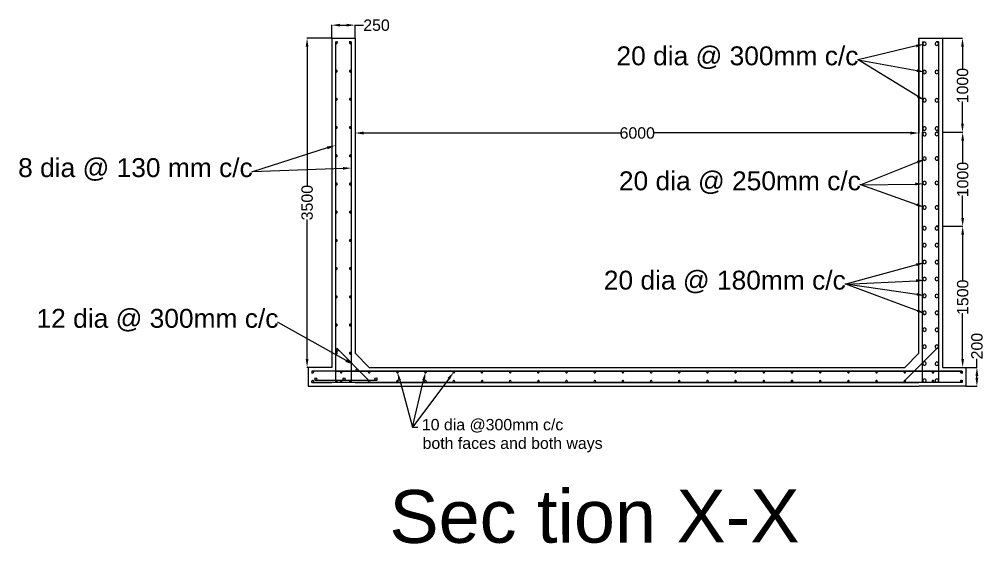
# Model space of a CAD drawing. Header units: millimetres. Extents: x 6167.2 to 6177, y 2985.6 to 2997.5.
# Drawn here: x 6167.23 to 6176.49, y 2992.49 to 2997.52 of the extents above; entities that cross this region are included whole.
import ezdxf

# ---------------------------------------------------------------- set-up
doc = ezdxf.new("R2010")
doc.units = ezdxf.units.MM
for name, color, linetype in [('PDF_Geometry', 7, 'Continuous'), ('PDF_Solid Fills', 7, 'Continuous'), ('PDF_Text', 7, 'Continuous')]:
    doc.layers.add(name, color=color, linetype=linetype)
doc.styles.add('PDF F1', font='arial.ttf')

msp = doc.modelspace()

# ---------------------------------------------------------------- linework, layer by layer
at = {"layer": 'PDF_Geometry', "lineweight": 25}
for points in [[(6170.2369, 2997.34), (6170.2369, 2997.4667)], [(6170.3169, 2997.465), (6170.3802, 2997.465)], [(6170.4619, 2997.34), (6170.4619, 2997.4667)], [(6170.4619, 2997.465), (6170.5436, 2997.465)], [(6170.2352, 2997.34), (6169.9986, 2997.34)], [(6170.2369, 2997.34), (6170.2369, 2994.18), (6170.0102, 2994.18)], [(6170.2369, 2997.34), (6170.4619, 2997.34), (6170.4619, 2994.315), (6170.5969, 2994.18)], [(6170.2719, 2997.3033), (6170.2719, 2994.035)], [(6170.2719, 2997.3033), (6170.2952, 2997.3033)], [(6170.4252, 2997.3033), (6170.4036, 2997.3033)], [(6170.4252, 2997.3033), (6170.4252, 2994.035)], [(6170.4619, 2997.34), (6170.4619, 2996.4283)], [(6175.8802, 2996.4367), (6175.8802, 2997.34), (6176.1052, 2997.34), (6176.1052, 2994.18), (6176.3319, 2994.18), (6176.3319, 2993.9983), (6175.8802, 2993.9983)], [(6175.8802, 2997.34), (6175.8802, 2996.4283)], [(6175.9152, 2997.3033), (6175.9386, 2997.3033)], [(6175.9152, 2997.3033), (6175.9152, 2996.4367)], [(6176.0686, 2997.3033), (6176.0469, 2997.3033)], [(6176.0686, 2997.3033), (6176.0686, 2996.4367), (6176.0686, 2995.535), (6176.0686, 2994.035)], [(6176.1052, 2997.34), (6176.1052, 2996.4367), (6176.1052, 2995.535), (6176.1052, 2994.18)], [(6176.1052, 2997.34), (6176.3002, 2997.34)], [(6170.0002, 2997.2583), (6170.0002, 2995.9217)], [(6175.8536, 2997.265), (6175.2969, 2997.1317), (6175.8602, 2997.0283)], [(6176.2986, 2997.2583), (6176.2986, 2997.045)], [(6175.8669, 2996.7833), (6175.2969, 2997.1317), (6175.2902, 2997.1317)], [(6176.2986, 2996.5183), (6176.2986, 2996.7317)], [(6170.5436, 2996.43), (6173.0086, 2996.43)], [(6175.7986, 2996.43), (6173.3336, 2996.43)], [(6175.8802, 2994.315), (6175.8802, 2995.535), (6175.8802, 2996.4367)], [(6175.9152, 2994.035), (6175.9152, 2995.535), (6175.9152, 2996.4367)], [(6176.0686, 2996.4367), (6176.0469, 2996.4367)], [(6176.1052, 2996.4367), (6176.3002, 2996.4367)], [(6176.1052, 2996.4367), (6176.3019, 2996.4367)], [(6176.3002, 2996.3567), (6176.3002, 2996.1433)], [(6170.1936, 2996.2867), (6169.4769, 2996.0583), (6169.4702, 2996.0583)], [(6170.3469, 2996.09), (6169.4769, 2996.0583)], [(6175.8652, 2996.15), (6175.3202, 2995.9317), (6175.8452, 2995.94)], [(6175.8586, 2995.7417), (6175.3202, 2995.9317), (6175.3136, 2995.9317)], [(6176.3002, 2995.615), (6176.3002, 2995.8283)], [(6170.0002, 2994.2617), (6170.0002, 2995.5983)], [(6176.0686, 2995.535), (6176.0469, 2995.535)], [(6176.1052, 2995.535), (6176.3019, 2995.535)], [(6176.1052, 2995.535), (6176.3019, 2995.535)], [(6176.3002, 2995.4533), (6176.3002, 2995.0133)], [(6175.8552, 2995.165), (6175.1769, 2994.9783), (6175.8519, 2995.0117)], [(6175.8652, 2994.7233), (6175.1769, 2994.9783), (6175.1686, 2994.9783)], [(6175.8586, 2994.88), (6175.1769, 2994.9783)], [(6176.3002, 2994.2617), (6176.3002, 2994.7)], [(6170.3752, 2994.2467), (6169.7236, 2994.6117), (6169.7169, 2994.6117)], [(6170.2869, 2994.3633), (6170.5919, 2994.0583)], [(6175.7436, 2994.18), (6175.8802, 2994.315)], [(6175.7452, 2994.0533), (6176.0686, 2994.3767)], [(6176.4369, 2994.18), (6176.4369, 2994.2617)], [(6170.2352, 2994.18), (6169.9986, 2994.18)], [(6170.0102, 2994.18), (6170.0102, 2993.9983), (6170.2369, 2993.9983)], [(6176.2952, 2994.1433), (6170.0469, 2994.1433)], [(6170.0469, 2994.1433), (6170.0469, 2994.1217)], [(6170.2719, 2994.1433), (6175.9152, 2994.1433)], [(6170.5969, 2994.18), (6175.7436, 2994.18)], [(6175.9152, 2994.1433), (6176.2952, 2994.1433)], [(6176.1052, 2994.18), (6176.3019, 2994.18)], [(6176.2952, 2994.1433), (6176.2952, 2994.1217)], [(6176.3319, 2994.18), (6176.4386, 2994.18)], [(6170.0469, 2994.035), (6170.0469, 2994.05)], [(6170.0736, 2994.08), (6170.0736, 2994.0583), (6170.4252, 2994.0583), (6170.6736, 2994.0583), (6170.6736, 2994.08)], [(6170.8902, 2994.0567), (6171.0119, 2993.6067), (6171.1202, 2994.055)], [(6171.3619, 2994.07), (6171.0119, 2993.6067), (6171.0652, 2993.6067)], [(6176.2952, 2994.0583), (6176.2952, 2994.035), (6175.8802, 2994.035)], [(6176.4369, 2994.08), (6176.4369, 2994.0983)], [(6176.2952, 2994.035), (6170.0469, 2994.035), (6170.2369, 2994.035)], [(6170.2369, 2993.9983), (6170.4619, 2993.9983), (6175.8802, 2993.9983)], [(6170.4619, 2994.035), (6175.8802, 2994.035)], [(6176.3319, 2993.9983), (6176.4386, 2993.9983)]]:
    msp.add_lwpolyline(points, dxfattribs=at)
for points in [[(6170.2819, 2997.2867), (6170.2869, 2997.2883), (6170.2902, 2997.2917), (6170.2902, 2997.2983), (6170.2869, 2997.3017), (6170.2819, 2997.3033), (6170.2769, 2997.3017), (6170.2736, 2997.2983), (6170.2736, 2997.2917), (6170.2769, 2997.2883)], [(6170.4169, 2997.2867), (6170.4219, 2997.2883), (6170.4252, 2997.2917), (6170.4252, 2997.2983), (6170.4219, 2997.3017), (6170.4169, 2997.3033), (6170.4119, 2997.3017), (6170.4086, 2997.2983), (6170.4086, 2997.2917), (6170.4119, 2997.2883)], [(6175.9336, 2997.27), (6175.9402, 2997.2717), (6175.9469, 2997.2767), (6175.9502, 2997.2833), (6175.9502, 2997.29), (6175.9469, 2997.2967), (6175.9402, 2997.3017), (6175.9336, 2997.3033), (6175.9269, 2997.3017), (6175.9202, 2997.2967), (6175.9169, 2997.29), (6175.9169, 2997.2833), (6175.9202, 2997.2767), (6175.9269, 2997.2717)], [(6176.0519, 2997.27), (6176.0586, 2997.2717), (6176.0652, 2997.2767), (6176.0686, 2997.2833), (6176.0686, 2997.29), (6176.0652, 2997.2967), (6176.0586, 2997.3017), (6176.0519, 2997.3033), (6176.0452, 2997.3017), (6176.0386, 2997.2967), (6176.0352, 2997.29), (6176.0352, 2997.2833), (6176.0386, 2997.2767), (6176.0452, 2997.2717)], [(6170.2819, 2997.015), (6170.2869, 2997.0167), (6170.2902, 2997.02), (6170.2902, 2997.0267), (6170.2869, 2997.03), (6170.2819, 2997.0317), (6170.2769, 2997.03), (6170.2736, 2997.0267), (6170.2736, 2997.02), (6170.2769, 2997.0167)], [(6170.4169, 2997.015), (6170.4219, 2997.0167), (6170.4252, 2997.02), (6170.4252, 2997.0267), (6170.4219, 2997.03), (6170.4169, 2997.0317), (6170.4119, 2997.03), (6170.4086, 2997.0267), (6170.4086, 2997.02), (6170.4119, 2997.0167)], [(6175.9336, 2996.9983), (6175.9402, 2997), (6175.9469, 2997.005), (6175.9502, 2997.0117), (6175.9502, 2997.0183), (6175.9469, 2997.025), (6175.9402, 2997.03), (6175.9336, 2997.0317), (6175.9269, 2997.03), (6175.9202, 2997.025), (6175.9169, 2997.0183), (6175.9169, 2997.0117), (6175.9202, 2997.005), (6175.9269, 2997)], [(6176.0519, 2996.9983), (6176.0586, 2997), (6176.0652, 2997.005), (6176.0686, 2997.0117), (6176.0686, 2997.0183), (6176.0652, 2997.025), (6176.0586, 2997.03), (6176.0519, 2997.0317), (6176.0452, 2997.03), (6176.0386, 2997.025), (6176.0352, 2997.0183), (6176.0352, 2997.0117), (6176.0386, 2997.005), (6176.0452, 2997)], [(6170.2819, 2996.745), (6170.2869, 2996.7467), (6170.2902, 2996.75), (6170.2902, 2996.7567), (6170.2869, 2996.76), (6170.2819, 2996.7617), (6170.2769, 2996.76), (6170.2736, 2996.7567), (6170.2736, 2996.75), (6170.2769, 2996.7467)], [(6170.4169, 2996.745), (6170.4219, 2996.7467), (6170.4252, 2996.75), (6170.4252, 2996.7567), (6170.4219, 2996.76), (6170.4169, 2996.7617), (6170.4119, 2996.76), (6170.4086, 2996.7567), (6170.4086, 2996.75), (6170.4119, 2996.7467)], [(6175.9336, 2996.7283), (6175.9402, 2996.73), (6175.9469, 2996.735), (6175.9502, 2996.7417), (6175.9502, 2996.7483), (6175.9469, 2996.755), (6175.9402, 2996.76), (6175.9336, 2996.7617), (6175.9269, 2996.76), (6175.9202, 2996.755), (6175.9169, 2996.7483), (6175.9169, 2996.7417), (6175.9202, 2996.735), (6175.9269, 2996.73)], [(6176.0519, 2996.7267), (6176.0586, 2996.7283), (6176.0652, 2996.7333), (6176.0686, 2996.74), (6176.0686, 2996.7467), (6176.0652, 2996.7533), (6176.0586, 2996.7583), (6176.0519, 2996.76), (6176.0452, 2996.7583), (6176.0386, 2996.7533), (6176.0352, 2996.7467), (6176.0352, 2996.74), (6176.0386, 2996.7333), (6176.0452, 2996.7283)], [(6170.2819, 2996.4733), (6170.2869, 2996.475), (6170.2902, 2996.4783), (6170.2902, 2996.485), (6170.2869, 2996.4883), (6170.2819, 2996.49), (6170.2769, 2996.4883), (6170.2736, 2996.485), (6170.2736, 2996.4783), (6170.2769, 2996.475)], [(6170.4169, 2996.4733), (6170.4219, 2996.475), (6170.4252, 2996.4783), (6170.4252, 2996.485), (6170.4219, 2996.4883), (6170.4169, 2996.49), (6170.4119, 2996.4883), (6170.4086, 2996.485), (6170.4086, 2996.4783), (6170.4119, 2996.475)], [(6175.9336, 2996.4567), (6175.9402, 2996.4583), (6175.9469, 2996.4633), (6175.9502, 2996.47), (6175.9502, 2996.4767), (6175.9469, 2996.4833), (6175.9402, 2996.4883), (6175.9336, 2996.49), (6175.9269, 2996.4883), (6175.9202, 2996.4833), (6175.9169, 2996.4767), (6175.9169, 2996.47), (6175.9202, 2996.4633), (6175.9269, 2996.4583)], [(6176.0519, 2996.4567), (6176.0586, 2996.4583), (6176.0652, 2996.4633), (6176.0686, 2996.47), (6176.0686, 2996.4767), (6176.0652, 2996.4833), (6176.0586, 2996.4883), (6176.0519, 2996.49), (6176.0452, 2996.4883), (6176.0386, 2996.4833), (6176.0352, 2996.4767), (6176.0352, 2996.47), (6176.0386, 2996.4633), (6176.0452, 2996.4583)], [(6175.9336, 2996.4017), (6175.9402, 2996.4033), (6175.9469, 2996.4083), (6175.9502, 2996.415), (6175.9502, 2996.4217), (6175.9469, 2996.4283), (6175.9402, 2996.4333), (6175.9336, 2996.435), (6175.9269, 2996.4333), (6175.9202, 2996.4283), (6175.9169, 2996.4217), (6175.9169, 2996.415), (6175.9202, 2996.4083), (6175.9269, 2996.4033)], [(6176.0519, 2996.4033), (6176.0586, 2996.405), (6176.0652, 2996.41), (6176.0686, 2996.4167), (6176.0686, 2996.4233), (6176.0652, 2996.43), (6176.0586, 2996.435), (6176.0519, 2996.4367), (6176.0452, 2996.435), (6176.0386, 2996.43), (6176.0352, 2996.4233), (6176.0352, 2996.4167), (6176.0386, 2996.41), (6176.0452, 2996.405)], [(6170.2819, 2996.2033), (6170.2869, 2996.205), (6170.2902, 2996.2083), (6170.2902, 2996.215), (6170.2869, 2996.2183), (6170.2819, 2996.22), (6170.2769, 2996.2183), (6170.2736, 2996.215), (6170.2736, 2996.2083), (6170.2769, 2996.205)], [(6170.4169, 2996.2033), (6170.4219, 2996.205), (6170.4252, 2996.2083), (6170.4252, 2996.215), (6170.4219, 2996.2183), (6170.4169, 2996.22), (6170.4119, 2996.2183), (6170.4086, 2996.215), (6170.4086, 2996.2083), (6170.4119, 2996.205)], [(6175.9336, 2996.1667), (6175.9402, 2996.1683), (6175.9469, 2996.1733), (6175.9502, 2996.18), (6175.9502, 2996.1867), (6175.9469, 2996.1933), (6175.9402, 2996.1983), (6175.9336, 2996.2), (6175.9269, 2996.1983), (6175.9202, 2996.1933), (6175.9169, 2996.1867), (6175.9169, 2996.18), (6175.9202, 2996.1733), (6175.9269, 2996.1683)], [(6176.0519, 2996.1683), (6176.0586, 2996.17), (6176.0652, 2996.175), (6176.0686, 2996.1817), (6176.0686, 2996.1883), (6176.0652, 2996.195), (6176.0586, 2996.2), (6176.0519, 2996.2017), (6176.0452, 2996.2), (6176.0386, 2996.195), (6176.0352, 2996.1883), (6176.0352, 2996.1817), (6176.0386, 2996.175), (6176.0452, 2996.17)], [(6170.2819, 2995.9317), (6170.2869, 2995.9333), (6170.2902, 2995.9367), (6170.2902, 2995.9433), (6170.2869, 2995.9467), (6170.2819, 2995.9483), (6170.2769, 2995.9467), (6170.2736, 2995.9433), (6170.2736, 2995.9367), (6170.2769, 2995.9333)], [(6170.4169, 2995.9317), (6170.4219, 2995.9333), (6170.4252, 2995.9367), (6170.4252, 2995.9433), (6170.4219, 2995.9467), (6170.4169, 2995.9483), (6170.4119, 2995.9467), (6170.4086, 2995.9433), (6170.4086, 2995.9367), (6170.4119, 2995.9333)], [(6175.9336, 2995.9333), (6175.9402, 2995.935), (6175.9469, 2995.94), (6175.9502, 2995.9467), (6175.9502, 2995.9533), (6175.9469, 2995.96), (6175.9402, 2995.965), (6175.9336, 2995.9667), (6175.9269, 2995.965), (6175.9202, 2995.96), (6175.9169, 2995.9533), (6175.9169, 2995.9467), (6175.9202, 2995.94), (6175.9269, 2995.935)], [(6176.0519, 2995.9333), (6176.0586, 2995.935), (6176.0652, 2995.94), (6176.0686, 2995.9467), (6176.0686, 2995.9533), (6176.0652, 2995.96), (6176.0586, 2995.965), (6176.0519, 2995.9667), (6176.0452, 2995.965), (6176.0386, 2995.96), (6176.0352, 2995.9533), (6176.0352, 2995.9467), (6176.0386, 2995.94), (6176.0452, 2995.935)], [(6175.9336, 2995.6983), (6175.9402, 2995.7), (6175.9469, 2995.705), (6175.9502, 2995.7117), (6175.9502, 2995.7183), (6175.9469, 2995.725), (6175.9402, 2995.73), (6175.9336, 2995.7317), (6175.9269, 2995.73), (6175.9202, 2995.725), (6175.9169, 2995.7183), (6175.9169, 2995.7117), (6175.9202, 2995.705), (6175.9269, 2995.7)], [(6176.0519, 2995.6983), (6176.0586, 2995.7), (6176.0652, 2995.705), (6176.0686, 2995.7117), (6176.0686, 2995.7183), (6176.0652, 2995.725), (6176.0586, 2995.73), (6176.0519, 2995.7317), (6176.0452, 2995.73), (6176.0386, 2995.725), (6176.0352, 2995.7183), (6176.0352, 2995.7117), (6176.0386, 2995.705), (6176.0452, 2995.7)], [(6170.2819, 2995.6617), (6170.2869, 2995.6633), (6170.2902, 2995.6667), (6170.2902, 2995.6733), (6170.2869, 2995.6767), (6170.2819, 2995.6783), (6170.2769, 2995.6767), (6170.2736, 2995.6733), (6170.2736, 2995.6667), (6170.2769, 2995.6633)], [(6170.4169, 2995.6617), (6170.4219, 2995.6633), (6170.4252, 2995.6667), (6170.4252, 2995.6733), (6170.4219, 2995.6767), (6170.4169, 2995.6783), (6170.4119, 2995.6767), (6170.4086, 2995.6733), (6170.4086, 2995.6667), (6170.4119, 2995.6633)], [(6175.9336, 2995.5), (6175.9402, 2995.5017), (6175.9469, 2995.5067), (6175.9502, 2995.5133), (6175.9502, 2995.52), (6175.9469, 2995.5267), (6175.9402, 2995.5317), (6175.9336, 2995.5333), (6175.9269, 2995.5317), (6175.9202, 2995.5267), (6175.9169, 2995.52), (6175.9169, 2995.5133), (6175.9202, 2995.5067), (6175.9269, 2995.5017)], [(6176.0519, 2995.4983), (6176.0586, 2995.5), (6176.0652, 2995.505), (6176.0686, 2995.5117), (6176.0686, 2995.5183), (6176.0652, 2995.525), (6176.0586, 2995.53), (6176.0519, 2995.5317), (6176.0452, 2995.53), (6176.0386, 2995.525), (6176.0352, 2995.5183), (6176.0352, 2995.5117), (6176.0386, 2995.505), (6176.0452, 2995.5)], [(6170.2819, 2995.39), (6170.2869, 2995.3917), (6170.2902, 2995.395), (6170.2902, 2995.4017), (6170.2869, 2995.405), (6170.2819, 2995.4067), (6170.2769, 2995.405), (6170.2736, 2995.4017), (6170.2736, 2995.395), (6170.2769, 2995.3917)], [(6170.4169, 2995.39), (6170.4219, 2995.3917), (6170.4252, 2995.395), (6170.4252, 2995.4017), (6170.4219, 2995.405), (6170.4169, 2995.4067), (6170.4119, 2995.405), (6170.4086, 2995.4017), (6170.4086, 2995.395), (6170.4119, 2995.3917)], [(6175.9336, 2995.3367), (6175.9402, 2995.3383), (6175.9469, 2995.3433), (6175.9502, 2995.35), (6175.9502, 2995.3567), (6175.9469, 2995.3633), (6175.9402, 2995.3683), (6175.9336, 2995.37), (6175.9269, 2995.3683), (6175.9202, 2995.3633), (6175.9169, 2995.3567), (6175.9169, 2995.35), (6175.9202, 2995.3433), (6175.9269, 2995.3383)], [(6176.0519, 2995.3367), (6176.0586, 2995.3383), (6176.0652, 2995.3433), (6176.0686, 2995.35), (6176.0686, 2995.3567), (6176.0652, 2995.3633), (6176.0586, 2995.3683), (6176.0519, 2995.37), (6176.0452, 2995.3683), (6176.0386, 2995.3633), (6176.0352, 2995.3567), (6176.0352, 2995.35), (6176.0386, 2995.3433), (6176.0452, 2995.3383)], [(6175.9336, 2995.175), (6175.9402, 2995.1767), (6175.9469, 2995.1817), (6175.9502, 2995.1883), (6175.9502, 2995.195), (6175.9469, 2995.2017), (6175.9402, 2995.2067), (6175.9336, 2995.2083), (6175.9269, 2995.2067), (6175.9202, 2995.2017), (6175.9169, 2995.195), (6175.9169, 2995.1883), (6175.9202, 2995.1817), (6175.9269, 2995.1767)], [(6176.0519, 2995.1733), (6176.0586, 2995.175), (6176.0652, 2995.18), (6176.0686, 2995.1867), (6176.0686, 2995.1933), (6176.0652, 2995.2), (6176.0586, 2995.205), (6176.0519, 2995.2067), (6176.0452, 2995.205), (6176.0386, 2995.2), (6176.0352, 2995.1933), (6176.0352, 2995.1867), (6176.0386, 2995.18), (6176.0452, 2995.175)], [(6170.2819, 2995.12), (6170.2869, 2995.1217), (6170.2902, 2995.125), (6170.2902, 2995.1317), (6170.2869, 2995.135), (6170.2819, 2995.1367), (6170.2769, 2995.135), (6170.2736, 2995.1317), (6170.2736, 2995.125), (6170.2769, 2995.1217)], [(6170.4169, 2995.12), (6170.4219, 2995.1217), (6170.4252, 2995.125), (6170.4252, 2995.1317), (6170.4219, 2995.135), (6170.4169, 2995.1367), (6170.4119, 2995.135), (6170.4086, 2995.1317), (6170.4086, 2995.125), (6170.4119, 2995.1217)], [(6175.9336, 2995.0117), (6175.9402, 2995.0133), (6175.9469, 2995.0183), (6175.9502, 2995.025), (6175.9502, 2995.0317), (6175.9469, 2995.0383), (6175.9402, 2995.0433), (6175.9336, 2995.045), (6175.9269, 2995.0433), (6175.9202, 2995.0383), (6175.9169, 2995.0317), (6175.9169, 2995.025), (6175.9202, 2995.0183), (6175.9269, 2995.0133)], [(6176.0519, 2995.0117), (6176.0586, 2995.0133), (6176.0652, 2995.0183), (6176.0686, 2995.025), (6176.0686, 2995.0317), (6176.0652, 2995.0383), (6176.0586, 2995.0433), (6176.0519, 2995.045), (6176.0452, 2995.0433), (6176.0386, 2995.0383), (6176.0352, 2995.0317), (6176.0352, 2995.025), (6176.0386, 2995.0183), (6176.0452, 2995.0133)], [(6175.9336, 2994.85), (6175.9402, 2994.8517), (6175.9469, 2994.8567), (6175.9502, 2994.8633), (6175.9502, 2994.87), (6175.9469, 2994.8767), (6175.9402, 2994.8817), (6175.9336, 2994.8833), (6175.9269, 2994.8817), (6175.9202, 2994.8767), (6175.9169, 2994.87), (6175.9169, 2994.8633), (6175.9202, 2994.8567), (6175.9269, 2994.8517)], [(6176.0519, 2994.8483), (6176.0586, 2994.85), (6176.0652, 2994.855), (6176.0686, 2994.8617), (6176.0686, 2994.8683), (6176.0652, 2994.875), (6176.0586, 2994.88), (6176.0519, 2994.8817), (6176.0452, 2994.88), (6176.0386, 2994.875), (6176.0352, 2994.8683), (6176.0352, 2994.8617), (6176.0386, 2994.855), (6176.0452, 2994.85)], [(6170.2819, 2994.8483), (6170.2869, 2994.85), (6170.2902, 2994.8533), (6170.2902, 2994.86), (6170.2869, 2994.8633), (6170.2819, 2994.865), (6170.2769, 2994.8633), (6170.2736, 2994.86), (6170.2736, 2994.8533), (6170.2769, 2994.85)], [(6170.4169, 2994.8483), (6170.4219, 2994.85), (6170.4252, 2994.8533), (6170.4252, 2994.86), (6170.4219, 2994.8633), (6170.4169, 2994.865), (6170.4119, 2994.8633), (6170.4086, 2994.86), (6170.4086, 2994.8533), (6170.4119, 2994.85)], [(6175.9336, 2994.6867), (6175.9402, 2994.6883), (6175.9469, 2994.6933), (6175.9502, 2994.7), (6175.9502, 2994.7067), (6175.9469, 2994.7133), (6175.9402, 2994.7183), (6175.9336, 2994.72), (6175.9269, 2994.7183), (6175.9202, 2994.7133), (6175.9169, 2994.7067), (6175.9169, 2994.7), (6175.9202, 2994.6933), (6175.9269, 2994.6883)], [(6176.0519, 2994.6867), (6176.0586, 2994.6883), (6176.0652, 2994.6933), (6176.0686, 2994.7), (6176.0686, 2994.7067), (6176.0652, 2994.7133), (6176.0586, 2994.7183), (6176.0519, 2994.72), (6176.0452, 2994.7183), (6176.0386, 2994.7133), (6176.0352, 2994.7067), (6176.0352, 2994.7), (6176.0386, 2994.6933), (6176.0452, 2994.6883)], [(6170.2819, 2994.5783), (6170.2869, 2994.58), (6170.2902, 2994.5833), (6170.2902, 2994.59), (6170.2869, 2994.5933), (6170.2819, 2994.595), (6170.2769, 2994.5933), (6170.2736, 2994.59), (6170.2736, 2994.5833), (6170.2769, 2994.58)], [(6170.4169, 2994.5783), (6170.4219, 2994.58), (6170.4252, 2994.5833), (6170.4252, 2994.59), (6170.4219, 2994.5933), (6170.4169, 2994.595), (6170.4119, 2994.5933), (6170.4086, 2994.59), (6170.4086, 2994.5833), (6170.4119, 2994.58)], [(6175.9336, 2994.525), (6175.9402, 2994.5267), (6175.9469, 2994.5317), (6175.9502, 2994.5383), (6175.9502, 2994.545), (6175.9469, 2994.5517), (6175.9402, 2994.5567), (6175.9336, 2994.5583), (6175.9269, 2994.5567), (6175.9202, 2994.5517), (6175.9169, 2994.545), (6175.9169, 2994.5383), (6175.9202, 2994.5317), (6175.9269, 2994.5267)], [(6176.0519, 2994.5233), (6176.0586, 2994.525), (6176.0652, 2994.53), (6176.0686, 2994.5367), (6176.0686, 2994.5433), (6176.0652, 2994.55), (6176.0586, 2994.555), (6176.0519, 2994.5567), (6176.0452, 2994.555), (6176.0386, 2994.55), (6176.0352, 2994.5433), (6176.0352, 2994.5367), (6176.0386, 2994.53), (6176.0452, 2994.525)], [(6170.2819, 2994.3067), (6170.2869, 2994.3083), (6170.2902, 2994.3117), (6170.2902, 2994.3183), (6170.2869, 2994.3217), (6170.2819, 2994.3233), (6170.2769, 2994.3217), (6170.2736, 2994.3183), (6170.2736, 2994.3117), (6170.2769, 2994.3083)], [(6170.2952, 2994.3383), (6170.2986, 2994.3417), (6170.2986, 2994.3483), (6170.2952, 2994.3517), (6170.2919, 2994.355), (6170.2852, 2994.355), (6170.2819, 2994.3517), (6170.2786, 2994.3483), (6170.2786, 2994.3417), (6170.2819, 2994.3383), (6170.2852, 2994.335), (6170.2919, 2994.335)], [(6170.4169, 2994.3067), (6170.4219, 2994.3083), (6170.4252, 2994.3117), (6170.4252, 2994.3183), (6170.4219, 2994.3217), (6170.4169, 2994.3233), (6170.4119, 2994.3217), (6170.4086, 2994.3183), (6170.4086, 2994.3117), (6170.4119, 2994.3083)], [(6175.9336, 2994.3617), (6175.9402, 2994.3633), (6175.9469, 2994.3683), (6175.9502, 2994.375), (6175.9502, 2994.3817), (6175.9469, 2994.3883), (6175.9402, 2994.3933), (6175.9336, 2994.395), (6175.9269, 2994.3933), (6175.9202, 2994.3883), (6175.9169, 2994.3817), (6175.9169, 2994.375), (6175.9202, 2994.3683), (6175.9269, 2994.3633)], [(6176.0519, 2994.3617), (6176.0586, 2994.3633), (6176.0652, 2994.3683), (6176.0686, 2994.375), (6176.0686, 2994.3817), (6176.0652, 2994.3883), (6176.0586, 2994.3933), (6176.0519, 2994.395), (6176.0452, 2994.3933), (6176.0386, 2994.3883), (6176.0352, 2994.3817), (6176.0352, 2994.375), (6176.0386, 2994.3683), (6176.0452, 2994.3633)], [(6175.9336, 2994.2), (6175.9402, 2994.2017), (6175.9469, 2994.2067), (6175.9502, 2994.2133), (6175.9502, 2994.22), (6175.9469, 2994.2267), (6175.9402, 2994.2317), (6175.9336, 2994.2333), (6175.9269, 2994.2317), (6175.9202, 2994.2267), (6175.9169, 2994.22), (6175.9169, 2994.2133), (6175.9202, 2994.2067), (6175.9269, 2994.2017)], [(6176.0519, 2994.1983), (6176.0586, 2994.2), (6176.0652, 2994.205), (6176.0686, 2994.2117), (6176.0686, 2994.2183), (6176.0652, 2994.225), (6176.0586, 2994.23), (6176.0519, 2994.2317), (6176.0452, 2994.23), (6176.0386, 2994.225), (6176.0352, 2994.2183), (6176.0352, 2994.2117), (6176.0386, 2994.205), (6176.0452, 2994.2)], [(6170.0636, 2994.135), (6170.0619, 2994.14), (6170.0586, 2994.1433), (6170.0519, 2994.1433), (6170.0486, 2994.14), (6170.0469, 2994.135), (6170.0486, 2994.13), (6170.0519, 2994.1267), (6170.0586, 2994.1267), (6170.0619, 2994.13)], [(6170.3352, 2994.135), (6170.3336, 2994.14), (6170.3302, 2994.1433), (6170.3236, 2994.1433), (6170.3202, 2994.14), (6170.3186, 2994.135), (6170.3202, 2994.13), (6170.3236, 2994.1267), (6170.3302, 2994.1267), (6170.3336, 2994.13)], [(6170.4869, 2994.1467), (6170.4902, 2994.15), (6170.4902, 2994.1567), (6170.4869, 2994.16), (6170.4836, 2994.1633), (6170.4769, 2994.1633), (6170.4736, 2994.16), (6170.4702, 2994.1567), (6170.4702, 2994.15), (6170.4736, 2994.1467), (6170.4769, 2994.1433), (6170.4836, 2994.1433)], [(6170.6052, 2994.135), (6170.6036, 2994.14), (6170.6002, 2994.1433), (6170.5936, 2994.1433), (6170.5902, 2994.14), (6170.5886, 2994.135), (6170.5902, 2994.13), (6170.5936, 2994.1267), (6170.6002, 2994.1267), (6170.6036, 2994.13)], [(6170.8769, 2994.135), (6170.8752, 2994.14), (6170.8719, 2994.1433), (6170.8652, 2994.1433), (6170.8619, 2994.14), (6170.8602, 2994.135), (6170.8619, 2994.13), (6170.8652, 2994.1267), (6170.8719, 2994.1267), (6170.8752, 2994.13)], [(6171.1469, 2994.135), (6171.1452, 2994.14), (6171.1419, 2994.1433), (6171.1352, 2994.1433), (6171.1319, 2994.14), (6171.1302, 2994.135), (6171.1319, 2994.13), (6171.1352, 2994.1267), (6171.1419, 2994.1267), (6171.1452, 2994.13)], [(6171.4186, 2994.135), (6171.4169, 2994.14), (6171.4136, 2994.1433), (6171.4069, 2994.1433), (6171.4036, 2994.14), (6171.4019, 2994.135), (6171.4036, 2994.13), (6171.4069, 2994.1267), (6171.4136, 2994.1267), (6171.4169, 2994.13)], [(6171.6886, 2994.135), (6171.6869, 2994.14), (6171.6836, 2994.1433), (6171.6769, 2994.1433), (6171.6736, 2994.14), (6171.6719, 2994.135), (6171.6736, 2994.13), (6171.6769, 2994.1267), (6171.6836, 2994.1267), (6171.6869, 2994.13)], [(6171.9602, 2994.135), (6171.9586, 2994.14), (6171.9552, 2994.1433), (6171.9486, 2994.1433), (6171.9452, 2994.14), (6171.9436, 2994.135), (6171.9452, 2994.13), (6171.9486, 2994.1267), (6171.9552, 2994.1267), (6171.9586, 2994.13)], [(6172.2302, 2994.135), (6172.2286, 2994.14), (6172.2252, 2994.1433), (6172.2186, 2994.1433), (6172.2152, 2994.14), (6172.2136, 2994.135), (6172.2152, 2994.13), (6172.2186, 2994.1267), (6172.2252, 2994.1267), (6172.2286, 2994.13)], [(6172.5019, 2994.135), (6172.5002, 2994.14), (6172.4969, 2994.1433), (6172.4902, 2994.1433), (6172.4869, 2994.14), (6172.4852, 2994.135), (6172.4869, 2994.13), (6172.4902, 2994.1267), (6172.4969, 2994.1267), (6172.5002, 2994.13)], [(6172.7736, 2994.135), (6172.7719, 2994.14), (6172.7686, 2994.1433), (6172.7619, 2994.1433), (6172.7586, 2994.14), (6172.7569, 2994.135), (6172.7586, 2994.13), (6172.7619, 2994.1267), (6172.7686, 2994.1267), (6172.7719, 2994.13)], [(6173.0436, 2994.135), (6173.0419, 2994.14), (6173.0386, 2994.1433), (6173.0319, 2994.1433), (6173.0286, 2994.14), (6173.0269, 2994.135), (6173.0286, 2994.13), (6173.0319, 2994.1267), (6173.0386, 2994.1267), (6173.0419, 2994.13)], [(6173.3152, 2994.135), (6173.3136, 2994.14), (6173.3102, 2994.1433), (6173.3036, 2994.1433), (6173.3002, 2994.14), (6173.2986, 2994.135), (6173.3002, 2994.13), (6173.3036, 2994.1267), (6173.3102, 2994.1267), (6173.3136, 2994.13)], [(6173.5852, 2994.135), (6173.5836, 2994.14), (6173.5802, 2994.1433), (6173.5736, 2994.1433), (6173.5702, 2994.14), (6173.5686, 2994.135), (6173.5702, 2994.13), (6173.5736, 2994.1267), (6173.5802, 2994.1267), (6173.5836, 2994.13)], [(6173.8569, 2994.135), (6173.8552, 2994.14), (6173.8519, 2994.1433), (6173.8452, 2994.1433), (6173.8419, 2994.14), (6173.8402, 2994.135), (6173.8419, 2994.13), (6173.8452, 2994.1267), (6173.8519, 2994.1267), (6173.8552, 2994.13)], [(6174.1269, 2994.135), (6174.1252, 2994.14), (6174.1219, 2994.1433), (6174.1152, 2994.1433), (6174.1119, 2994.14), (6174.1102, 2994.135), (6174.1119, 2994.13), (6174.1152, 2994.1267), (6174.1219, 2994.1267), (6174.1252, 2994.13)], [(6174.3986, 2994.135), (6174.3969, 2994.14), (6174.3936, 2994.1433), (6174.3869, 2994.1433), (6174.3836, 2994.14), (6174.3819, 2994.135), (6174.3836, 2994.13), (6174.3869, 2994.1267), (6174.3936, 2994.1267), (6174.3969, 2994.13)], [(6174.6686, 2994.135), (6174.6669, 2994.14), (6174.6636, 2994.1433), (6174.6569, 2994.1433), (6174.6536, 2994.14), (6174.6519, 2994.135), (6174.6536, 2994.13), (6174.6569, 2994.1267), (6174.6636, 2994.1267), (6174.6669, 2994.13)], [(6174.9402, 2994.135), (6174.9386, 2994.14), (6174.9352, 2994.1433), (6174.9286, 2994.1433), (6174.9252, 2994.14), (6174.9236, 2994.135), (6174.9252, 2994.13), (6174.9286, 2994.1267), (6174.9352, 2994.1267), (6174.9386, 2994.13)], [(6175.2102, 2994.135), (6175.2086, 2994.14), (6175.2052, 2994.1433), (6175.1986, 2994.1433), (6175.1952, 2994.14), (6175.1936, 2994.135), (6175.1952, 2994.13), (6175.1986, 2994.1267), (6175.2052, 2994.1267), (6175.2086, 2994.13)], [(6175.4819, 2994.135), (6175.4802, 2994.14), (6175.4769, 2994.1433), (6175.4702, 2994.1433), (6175.4669, 2994.14), (6175.4652, 2994.135), (6175.4669, 2994.13), (6175.4702, 2994.1267), (6175.4769, 2994.1267), (6175.4802, 2994.13)], [(6175.7519, 2994.135), (6175.7502, 2994.14), (6175.7469, 2994.1433), (6175.7402, 2994.1433), (6175.7369, 2994.14), (6175.7352, 2994.135), (6175.7369, 2994.13), (6175.7402, 2994.1267), (6175.7469, 2994.1267), (6175.7502, 2994.13)], [(6176.0236, 2994.135), (6176.0219, 2994.14), (6176.0186, 2994.1433), (6176.0119, 2994.1433), (6176.0086, 2994.14), (6176.0069, 2994.135), (6176.0086, 2994.13), (6176.0119, 2994.1267), (6176.0186, 2994.1267), (6176.0219, 2994.13)], [(6176.2936, 2994.135), (6176.2919, 2994.14), (6176.2886, 2994.1433), (6176.2819, 2994.1433), (6176.2786, 2994.14), (6176.2769, 2994.135), (6176.2786, 2994.13), (6176.2819, 2994.1267), (6176.2886, 2994.1267), (6176.2919, 2994.13)], [(6170.0636, 2994.045), (6170.0619, 2994.05), (6170.0586, 2994.0533), (6170.0519, 2994.0533), (6170.0486, 2994.05), (6170.0469, 2994.045), (6170.0486, 2994.04), (6170.0519, 2994.0367), (6170.0586, 2994.0367), (6170.0619, 2994.04)], [(6170.2819, 2994.0367), (6170.2869, 2994.0383), (6170.2902, 2994.0417), (6170.2902, 2994.0483), (6170.2869, 2994.0517), (6170.2819, 2994.0533), (6170.2769, 2994.0517), (6170.2736, 2994.0483), (6170.2736, 2994.0417), (6170.2769, 2994.0383)], [(6170.3352, 2994.045), (6170.3336, 2994.05), (6170.3302, 2994.0533), (6170.3236, 2994.0533), (6170.3202, 2994.05), (6170.3186, 2994.045), (6170.3202, 2994.04), (6170.3236, 2994.0367), (6170.3302, 2994.0367), (6170.3336, 2994.04)], [(6170.4169, 2994.0367), (6170.4219, 2994.0383), (6170.4252, 2994.0417), (6170.4252, 2994.0483), (6170.4219, 2994.0517), (6170.4169, 2994.0533), (6170.4119, 2994.0517), (6170.4086, 2994.0483), (6170.4086, 2994.0417), (6170.4119, 2994.0383)], [(6170.6052, 2994.045), (6170.6036, 2994.05), (6170.6002, 2994.0533), (6170.5936, 2994.0533), (6170.5902, 2994.05), (6170.5886, 2994.045), (6170.5902, 2994.04), (6170.5936, 2994.0367), (6170.6002, 2994.0367), (6170.6036, 2994.04)], [(6170.8769, 2994.045), (6170.8752, 2994.05), (6170.8719, 2994.0533), (6170.8652, 2994.0533), (6170.8619, 2994.05), (6170.8602, 2994.045), (6170.8619, 2994.04), (6170.8652, 2994.0367), (6170.8719, 2994.0367), (6170.8752, 2994.04)], [(6171.1469, 2994.045), (6171.1452, 2994.05), (6171.1419, 2994.0533), (6171.1352, 2994.0533), (6171.1319, 2994.05), (6171.1302, 2994.045), (6171.1319, 2994.04), (6171.1352, 2994.0367), (6171.1419, 2994.0367), (6171.1452, 2994.04)], [(6171.4186, 2994.045), (6171.4169, 2994.05), (6171.4136, 2994.0533), (6171.4069, 2994.0533), (6171.4036, 2994.05), (6171.4019, 2994.045), (6171.4036, 2994.04), (6171.4069, 2994.0367), (6171.4136, 2994.0367), (6171.4169, 2994.04)], [(6171.6902, 2994.045), (6171.6886, 2994.05), (6171.6852, 2994.0533), (6171.6786, 2994.0533), (6171.6752, 2994.05), (6171.6736, 2994.045), (6171.6752, 2994.04), (6171.6786, 2994.0367), (6171.6852, 2994.0367), (6171.6886, 2994.04)], [(6171.9602, 2994.045), (6171.9586, 2994.05), (6171.9552, 2994.0533), (6171.9486, 2994.0533), (6171.9452, 2994.05), (6171.9436, 2994.045), (6171.9452, 2994.04), (6171.9486, 2994.0367), (6171.9552, 2994.0367), (6171.9586, 2994.04)], [(6172.2319, 2994.045), (6172.2302, 2994.05), (6172.2269, 2994.0533), (6172.2202, 2994.0533), (6172.2169, 2994.05), (6172.2152, 2994.045), (6172.2169, 2994.04), (6172.2202, 2994.0367), (6172.2269, 2994.0367), (6172.2302, 2994.04)], [(6172.5019, 2994.045), (6172.5002, 2994.05), (6172.4969, 2994.0533), (6172.4902, 2994.0533), (6172.4869, 2994.05), (6172.4852, 2994.045), (6172.4869, 2994.04), (6172.4902, 2994.0367), (6172.4969, 2994.0367), (6172.5002, 2994.04)], [(6172.7736, 2994.045), (6172.7719, 2994.05), (6172.7686, 2994.0533), (6172.7619, 2994.0533), (6172.7586, 2994.05), (6172.7569, 2994.045), (6172.7586, 2994.04), (6172.7619, 2994.0367), (6172.7686, 2994.0367), (6172.7719, 2994.04)], [(6173.0436, 2994.045), (6173.0419, 2994.05), (6173.0386, 2994.0533), (6173.0319, 2994.0533), (6173.0286, 2994.05), (6173.0269, 2994.045), (6173.0286, 2994.04), (6173.0319, 2994.0367), (6173.0386, 2994.0367), (6173.0419, 2994.04)], [(6173.3152, 2994.045), (6173.3136, 2994.05), (6173.3102, 2994.0533), (6173.3036, 2994.0533), (6173.3002, 2994.05), (6173.2986, 2994.045), (6173.3002, 2994.04), (6173.3036, 2994.0367), (6173.3102, 2994.0367), (6173.3136, 2994.04)], [(6173.5852, 2994.045), (6173.5836, 2994.05), (6173.5802, 2994.0533), (6173.5736, 2994.0533), (6173.5702, 2994.05), (6173.5686, 2994.045), (6173.5702, 2994.04), (6173.5736, 2994.0367), (6173.5802, 2994.0367), (6173.5836, 2994.04)], [(6173.8569, 2994.045), (6173.8552, 2994.05), (6173.8519, 2994.0533), (6173.8452, 2994.0533), (6173.8419, 2994.05), (6173.8402, 2994.045), (6173.8419, 2994.04), (6173.8452, 2994.0367), (6173.8519, 2994.0367), (6173.8552, 2994.04)], [(6174.1269, 2994.045), (6174.1252, 2994.05), (6174.1219, 2994.0533), (6174.1152, 2994.0533), (6174.1119, 2994.05), (6174.1102, 2994.045), (6174.1119, 2994.04), (6174.1152, 2994.0367), (6174.1219, 2994.0367), (6174.1252, 2994.04)], [(6174.3986, 2994.045), (6174.3969, 2994.05), (6174.3936, 2994.0533), (6174.3869, 2994.0533), (6174.3836, 2994.05), (6174.3819, 2994.045), (6174.3836, 2994.04), (6174.3869, 2994.0367), (6174.3936, 2994.0367), (6174.3969, 2994.04)], [(6174.6686, 2994.045), (6174.6669, 2994.05), (6174.6636, 2994.0533), (6174.6569, 2994.0533), (6174.6536, 2994.05), (6174.6519, 2994.045), (6174.6536, 2994.04), (6174.6569, 2994.0367), (6174.6636, 2994.0367), (6174.6669, 2994.04)], [(6174.9402, 2994.045), (6174.9386, 2994.05), (6174.9352, 2994.0533), (6174.9286, 2994.0533), (6174.9252, 2994.05), (6174.9236, 2994.045), (6174.9252, 2994.04), (6174.9286, 2994.0367), (6174.9352, 2994.0367), (6174.9386, 2994.04)], [(6175.2102, 2994.045), (6175.2086, 2994.05), (6175.2052, 2994.0533), (6175.1986, 2994.0533), (6175.1952, 2994.05), (6175.1936, 2994.045), (6175.1952, 2994.04), (6175.1986, 2994.0367), (6175.2052, 2994.0367), (6175.2086, 2994.04)], [(6175.4819, 2994.045), (6175.4802, 2994.05), (6175.4769, 2994.0533), (6175.4702, 2994.0533), (6175.4669, 2994.05), (6175.4652, 2994.045), (6175.4669, 2994.04), (6175.4702, 2994.0367), (6175.4769, 2994.0367), (6175.4802, 2994.04)], [(6175.7519, 2994.045), (6175.7502, 2994.05), (6175.7469, 2994.0533), (6175.7402, 2994.0533), (6175.7369, 2994.05), (6175.7352, 2994.045), (6175.7369, 2994.04), (6175.7402, 2994.0367), (6175.7469, 2994.0367), (6175.7502, 2994.04)], [(6175.9336, 2994.0367), (6175.9402, 2994.0383), (6175.9469, 2994.0433), (6175.9502, 2994.05), (6175.9502, 2994.0567), (6175.9469, 2994.0633), (6175.9402, 2994.0683), (6175.9336, 2994.07), (6175.9269, 2994.0683), (6175.9202, 2994.0633), (6175.9169, 2994.0567), (6175.9169, 2994.05), (6175.9202, 2994.0433), (6175.9269, 2994.0383)], [(6176.0236, 2994.045), (6176.0219, 2994.05), (6176.0186, 2994.0533), (6176.0119, 2994.0533), (6176.0086, 2994.05), (6176.0069, 2994.045), (6176.0086, 2994.04), (6176.0119, 2994.0367), (6176.0186, 2994.0367), (6176.0219, 2994.04)], [(6176.0519, 2994.0367), (6176.0586, 2994.0383), (6176.0652, 2994.0433), (6176.0686, 2994.05), (6176.0686, 2994.0567), (6176.0652, 2994.0633), (6176.0586, 2994.0683), (6176.0519, 2994.07), (6176.0452, 2994.0683), (6176.0386, 2994.0633), (6176.0352, 2994.0567), (6176.0352, 2994.05), (6176.0386, 2994.0433), (6176.0452, 2994.0383)], [(6176.2952, 2994.045), (6176.2936, 2994.05), (6176.2902, 2994.0533), (6176.2836, 2994.0533), (6176.2802, 2994.05), (6176.2786, 2994.045), (6176.2802, 2994.04), (6176.2836, 2994.0367), (6176.2902, 2994.0367), (6176.2936, 2994.04)]]:
    msp.add_lwpolyline(points, close=True, dxfattribs=at)
for centre in [(6170.0854, 2994.0683), (6170.3554, 2994.0683), (6170.6621, 2994.0683)]:
    msp.add_circle(centre, 0.00981, dxfattribs=at)
at = {"layer": 'PDF_Solid Fills', "transparency": 33554559}
for points in [[(6170.3169, 2997.4783), (6170.3169, 2997.4517), (6170.2369, 2997.465)], [(6170.3802, 2997.4783), (6170.3802, 2997.4517), (6170.4619, 2997.465)], [(6169.9869, 2997.2583), (6170.0136, 2997.2583), (6170.0002, 2997.34)], [(6175.8502, 2997.2783), (6175.9319, 2997.2833), (6175.8552, 2997.2517)], [(6176.2852, 2997.2583), (6176.3119, 2997.2583), (6176.2986, 2997.34)], [(6175.8636, 2997.0417), (6175.9402, 2997.0133), (6175.8586, 2997.015)], [(6175.8736, 2996.795), (6175.9352, 2996.7417), (6175.8586, 2996.7717)], [(6170.5436, 2996.4433), (6170.5436, 2996.415), (6170.4619, 2996.43)], [(6175.7986, 2996.4433), (6175.7986, 2996.415), (6175.8802, 2996.43)], [(6176.2852, 2996.5183), (6176.3119, 2996.5183), (6176.2986, 2996.4367)], [(6176.2869, 2996.3567), (6176.3136, 2996.3567), (6176.3002, 2996.4367)], [(6170.1902, 2996.3), (6170.2719, 2996.3117), (6170.1986, 2996.2733)], [(6175.8602, 2996.1617), (6175.9419, 2996.18), (6175.8702, 2996.1367)], [(6170.3452, 2996.1033), (6170.4269, 2996.0933), (6170.3469, 2996.0767)], [(6175.8436, 2995.9533), (6175.9252, 2995.9417), (6175.8452, 2995.9267)], [(6175.8619, 2995.755), (6175.9352, 2995.715), (6175.8536, 2995.73)], [(6176.2869, 2995.615), (6176.3136, 2995.615), (6176.3002, 2995.535)], [(6176.2869, 2995.4533), (6176.3136, 2995.4533), (6176.3002, 2995.535)], [(6175.8519, 2995.1783), (6175.9336, 2995.1867), (6175.8586, 2995.1517)], [(6175.8519, 2995.025), (6175.9336, 2995.0167), (6175.8536, 2994.9983)], [(6175.8602, 2994.8933), (6175.9386, 2994.8683), (6175.8569, 2994.8667)], [(6175.8702, 2994.7367), (6175.9419, 2994.695), (6175.8619, 2994.7117)], [(6169.9869, 2994.2617), (6170.0136, 2994.2617), (6170.0002, 2994.18)], [(6170.3819, 2994.2583), (6170.4452, 2994.2067), (6170.3686, 2994.2333)], [(6176.2869, 2994.2617), (6176.3136, 2994.2617), (6176.3002, 2994.18)], [(6170.8769, 2994.0517), (6170.8686, 2994.135), (6170.9019, 2994.06)], [(6171.1069, 2994.0583), (6171.1386, 2994.135), (6171.1336, 2994.0517)], [(6171.3502, 2994.0783), (6171.4102, 2994.135), (6171.3719, 2994.0617)], [(6176.4236, 2994.0983), (6176.4502, 2994.0983), (6176.4369, 2994.18)], [(6176.4236, 2994.08), (6176.4502, 2994.08), (6176.4369, 2993.9983)]]:
    msp.add_solid(points, dxfattribs=at)

# ---------------------------------------------------------------- texts
at = {"layer": 'PDF_Text', "attachment_point": 4, "style": 'PDF F1'}
for s, insert, char_height in [('250', (6170.5403, 2997.4643), 0.1092), ('20 dia @ 300mm c/c', (6172.9735, 2997.1523), 0.181199), ('6000', (6173.0036, 2996.4293), 0.1092), ('8 dia @ 130 mm c/c', (6167.2235, 2996.079), 0.181199), ('20 dia @ 250mm c/c', (6172.9968, 2995.9524), 0.181199), ('20 dia @ 180mm c/c', (6172.8518, 2994.999), 0.181199), ('12 dia @ 300mm c/c', (6167.4002, 2994.6323), 0.181199), ('10 dia @300mm c/c', (6171.1036, 2993.6193), 0.109201), ('both faces and both ways', (6171.1103, 2993.4359), 0.109201)]:
    msp.add_mtext(s, dxfattribs=dict(at, insert=insert, char_height=char_height))
for s, insert, char_height, rotation in [('1000', (6176.2994, 2996.715), 0.1092, 90), ('1000', (6176.301, 2995.8133), 0.1092, 90), ('3500', (6170.0009, 2995.5916), 0.1092, 90), ('1500', (6176.301, 2994.6832), 0.1092, 90), ('200', (6176.4377, 2994.2566), 0.1092, 90), ('Sec tion X-X', (6170.7914, 2992.7445), 0.507579, 0.09987)]:
    msp.add_mtext(s, dxfattribs=dict(at, insert=insert, char_height=char_height, rotation=rotation))

doc.saveas('drawing.dxf')
